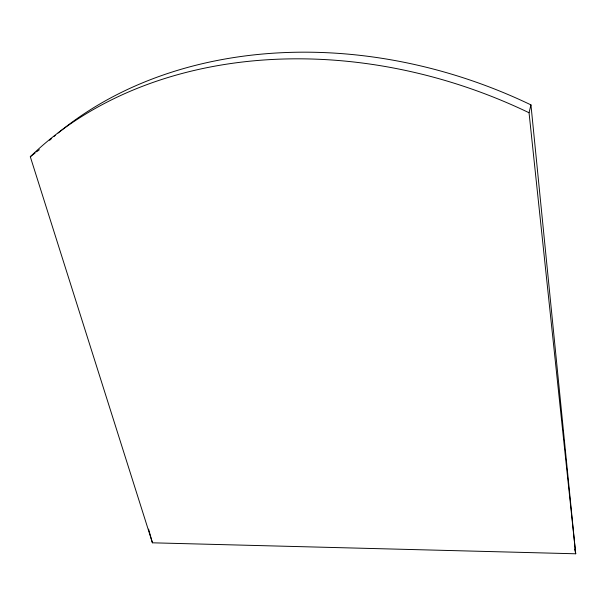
<?xml version="1.0" encoding="UTF-8"?>
<svg xmlns="http://www.w3.org/2000/svg" width="606" height="606" viewBox="0 0 606 606"><rect width="100%" height="100%" fill="white"/><g stroke="black" fill="none" stroke-linecap="round" stroke-linejoin="round"><path stroke-width="0.91" d="M35.186 152.939L30.3 156.727L152.424 542.809L575.7 553.786L529.046 112.746L530.947 104.891A427.26 336.391 21.9 0 0 58.138 133.002M36.58 151.856L39.375 149.69M148.576 529.136L152.424 542.809M574.708 549.157L575.7 553.786L530.947 104.891M30.3 156.727A434.04 339.36 22 0 1 529.046 112.746M49.571 140.327A427.26 336.391 21.9 0 1 51.677 138.471M53.805 136.63A427.26 336.391 21.9 0 1 55.244 135.418"/></g></svg>
